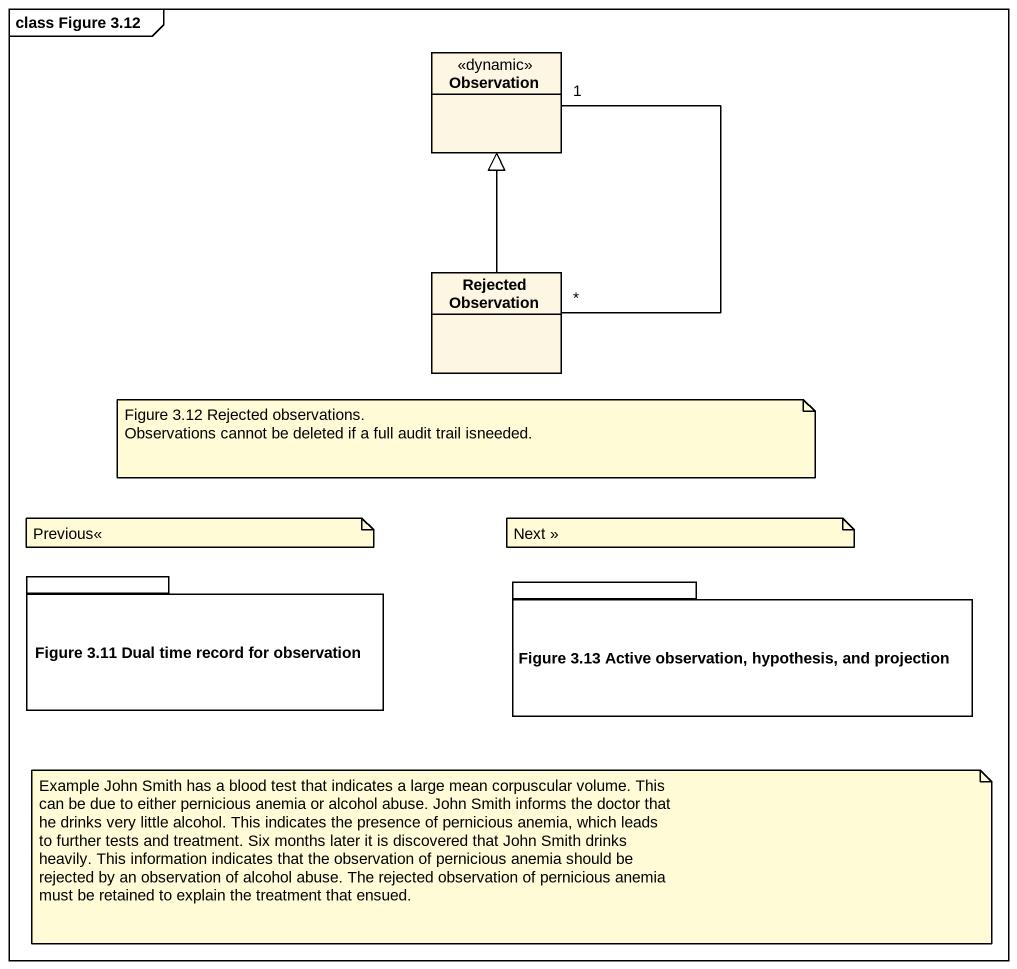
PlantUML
@startuml
mainframe class Figure 3.12
hide circle
hide empty members
class Observation <<dynamic>>
class "Rejected Observation" as Rejected_Observation
package "Figure 3.11 Dual time record for observation" as Figure_3_11_Dual_time {
}
package "Figure 3.13 Active observation, hypothesis, and projection" as Figure_3_13_Active {
}
Observation "1" -- "*" Rejected_Observation
Rejected_Observation -up-|> Observation
note as N1
  Figure 3.12 Rejected observations.
  Observations cannot be deleted if a full audit trail isneeded.
end note
note as N2
  Previous<<
end note
note as N3
  Next >>
end note
note as N4
  Example John Smith has a blood test that indicates a large mean corpuscular volume. This
  can be due to either pernicious anemia or alcohol abuse. John Smith informs the doctor that
  he drinks very little alcohol. This indicates the presence of pernicious anemia, which leads
  to further tests and treatment. Six months later it is discovered that John Smith drinks
  heavily. This information indicates that the observation of pernicious anemia should be
  rejected by an observation of alcohol abuse. The rejected observation of pernicious anemia
  must be retained to explain the treatment that ensued.
end note
@enduml
